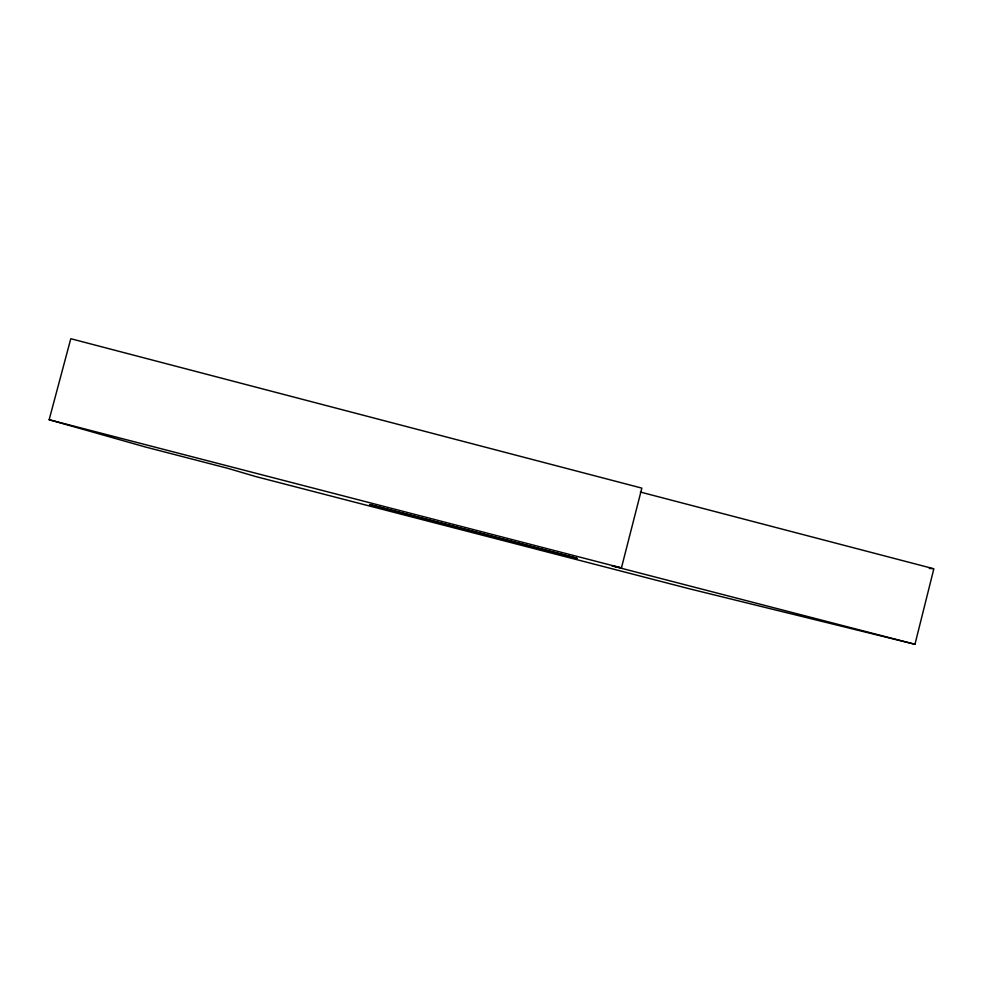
<?xml version="1.0" encoding="UTF-8"?>
<svg xmlns="http://www.w3.org/2000/svg" width="983" height="983" viewBox="0 0 983 983"><rect width="100%" height="100%" fill="white"/><g stroke="black" fill="none" stroke-linecap="round" stroke-linejoin="round"><path stroke-width="1.47" d="M914.964 644.283L611.967 565.839L621.44 567.891L641.85 488.121L70.788 338.717L49.15 419.729L145.312 446.97L227.614 468.277L256.108 476.657L689.759 588.878L914.964 644.283L933.85 568.788L640.351 492.041M929.316 568.395L932.339 568.653M49.15 419.729L621.44 567.891M577.07 558.319L369.608 504.611L577.07 558.319"/></g></svg>
